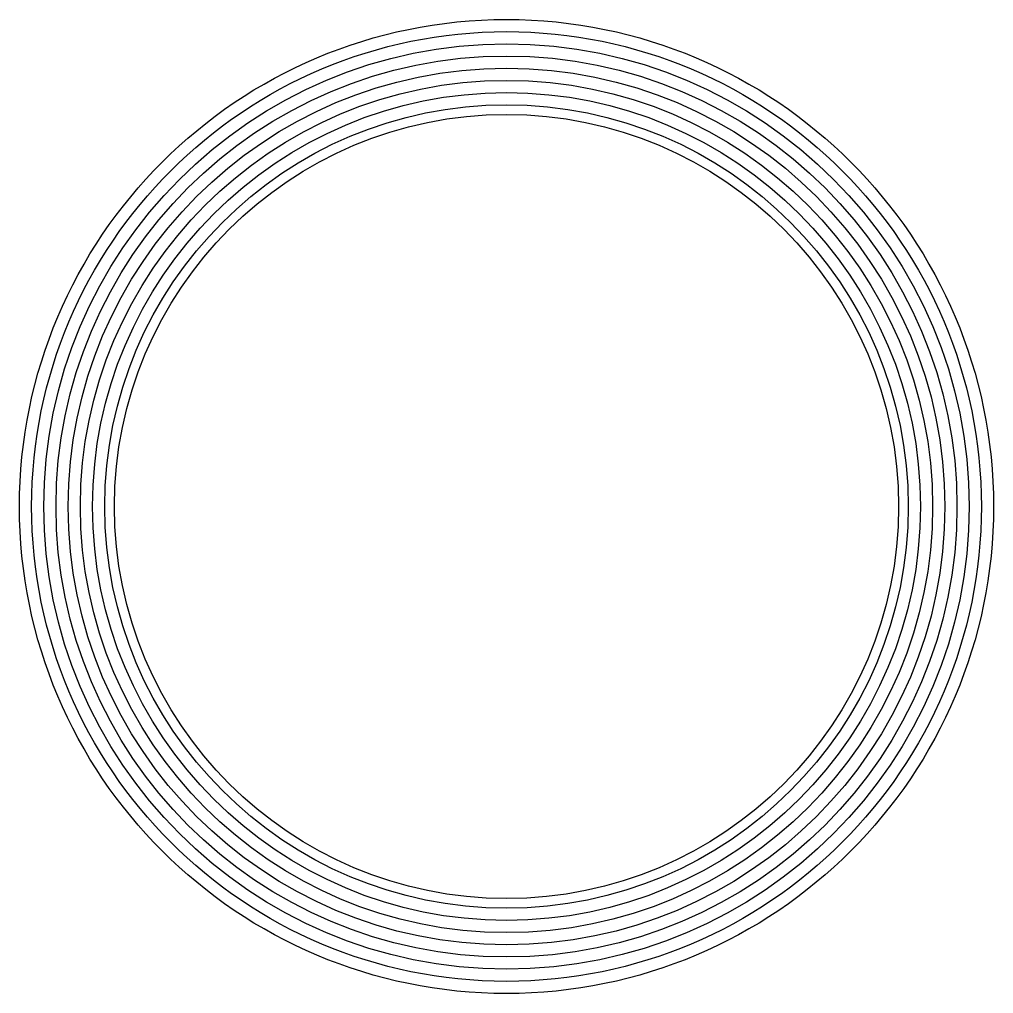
# Model space of a CAD drawing. Header units: millimetres. Extents: x -20 to 20, y -20 to 20.
import ezdxf

# ---------------------------------------------------------------- set-up
doc = ezdxf.new("R2010")
doc.units = ezdxf.units.MM

msp = doc.modelspace()

# ---------------------------------------------------------------- linework, layer by layer
at = {"color": 6}
for centre, radius in [((0, 0), 20), ((0, 0), 19.5), ((0, 0), 19), ((0, 0), 18.5), ((0.001, -0.001), 18), ((0, 0), 17.5), ((0, 0), 17), ((0, 0), 16.5), ((0, 0), 16.1)]:
    msp.add_circle(centre, radius, dxfattribs=at)

doc.saveas('drawing.dxf')
